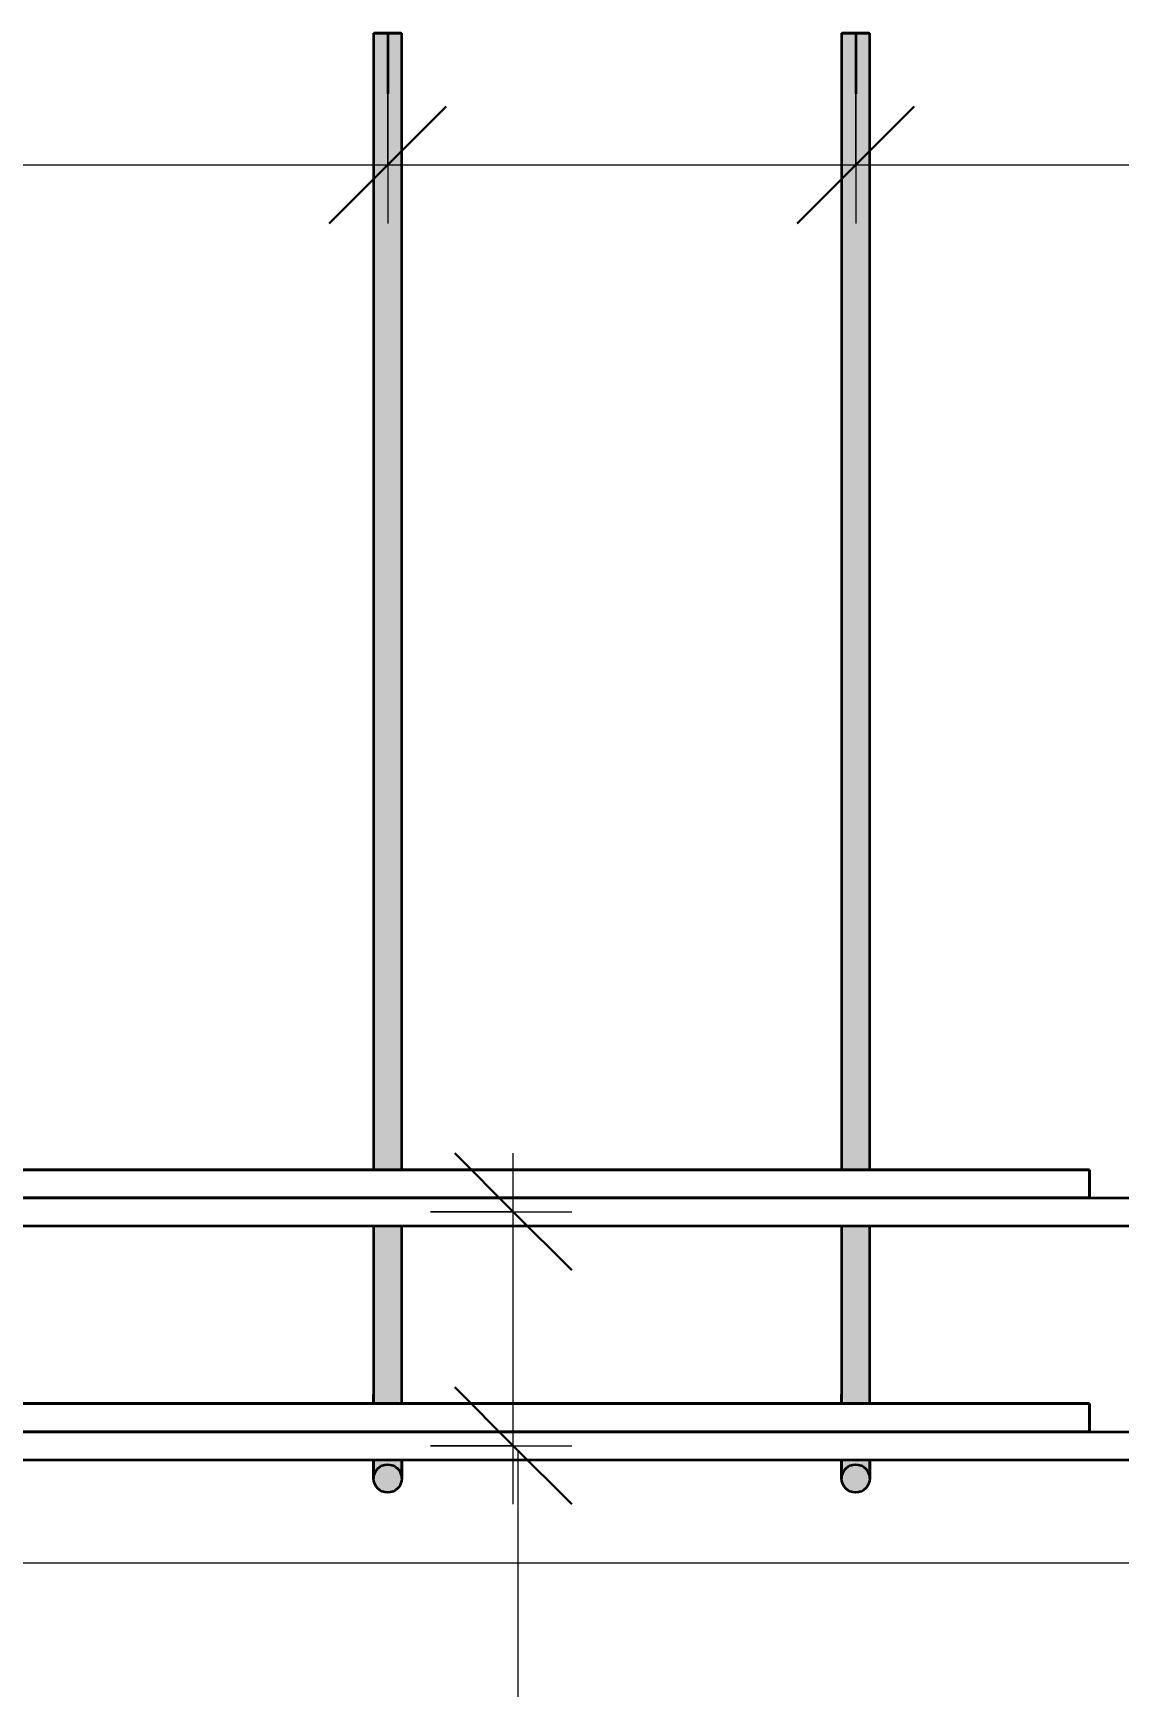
# Model space of a CAD drawing. Header units: millimetres. Extents: x -42469 to 17648, y -5898 to 81170.
# Drawn here: x 12205 to 12669, y 1797 to 2504 of the extents above; entities that cross this region are included whole.
import ezdxf

# ---------------------------------------------------------------- set-up
doc = ezdxf.new("R2010")
doc.units = ezdxf.units.MM
for name, color, linetype, lineweight in [('AA_Dim', 7, 'Continuous', 9), ('AA_Dim-25', 7, 'Continuous', 9), ('AA_Oformlenie', 7, 'Continuous', 9), ('AA_Vinoska', 7, 'Continuous', 9), ('AF_Stena_Опалубка', 253, 'Continuous', 18), ('KR_Armatura_Tonkie', 7, 'Continuous', 20)]:
    doc.layers.add(name, color=color, linetype=linetype, lineweight=lineweight)
doc.styles.add('ISOCPEUR_11', font='isocpeur.ttf', dxfattribs={"width": 0.8, "height": 62.5})
doc.dimstyles.new('10_Раскладка_арматуры_с_засечками', dxfattribs={"dimscale": 304.8, "dimtxt": 0.18, "dimasz": 0.164042, "dimexe": 0.082021, "dimexo": 0, "dimgap": 0, "dimtad": 1, "dimdec": 3, "dimrnd": 0.001, "dimdsep": 46, "dimtxsty": 'ISOCPEUR_11', "dimblk1": 'OBLIQUE', "dimblk2": 'OBLIQUE', "dimsah": 1, "dimcen": 0.09, "dimdle": 0.082021, "dimazin": 0, "dimtfac": 1, "dimtdec": 4, "dimtix": 1, "dimtmove": 0, "dimatfit": 3, "dimfxl": 1, "dimtvp": 1, "dimtolj": 1, "dimtzin": 0, "dimlwd": 18, "dimlwe": 18, "dimarcsym": 2})

# ---------------------------------------------------------------- blocks, each defined once
blk = doc.blocks.new('350_Стержень П торец СК-СГ _НесАрм_РабПлоск_ - 350_Стержень П торец СК-СГ _НесАрм_РабПлоск_-V28-Схема обрамления отверстия в стене 1200х1500')
at = {"layer": 'KR_Armatura_Tonkie', "lineweight": 35}
h = blk.add_hatch(color=256, dxfattribs=at)
h.paths.add_polyline_path([(77795.71, 1922), (77799.96, 1922), (77799.96, 1994), (77793.96, 1994), (77794.16, 1922), (77794.76, 1922)])
h.paths.add_polyline_path([(77795.92, 2018), (77799.96, 2018), (77799.96, 2503.86), (77793.96, 2503.86), (77794.16, 2018), (77795.71, 2018)])
h = blk.add_hatch(color=256, dxfattribs=at)
h.paths.add_polyline_path([(77799.96, 1922), (77805.96, 1922), (77805.75, 1994), (77799.96, 1994), (77799.96, 1931.3)])
h.paths.add_polyline_path([(77800.21, 2018), (77805.96, 2018), (77805.75, 2503.86), (77799.96, 2503.86), (77799.96, 2018)])
h = blk.add_hatch(color=256, dxfattribs=at)
h.paths.add_polyline_path([(77794.24, 1887.76), (77794.79, 1889.62), (77794.35, 1891.99), (77794.97, 1892.37), (77795.14, 1894), (77794.03, 1893.76), (77794.21, 1887.94)])
h.paths.add_polyline_path([(77795.65, 1890.16), (77795.94, 1890.42), (77796.96, 1891.2), (77799.41, 1891.93), (77799.96, 1892), (77799.96, 1892.3), (77799.58, 1892.47), (77795.55, 1894), (77795.65, 1890.19)])
h.paths.add_polyline_path([(77794.16, 1922), (77795.32, 1918), (77799.96, 1918), (77799.96, 1922), (77794.27, 1922)])
h.paths.add_polyline_path([(77795.09, 1918), (77793.96, 1922), (77794.47, 1918), (77794.76, 1918)])
h = blk.add_hatch(color=256, dxfattribs=at)
h.paths.add_polyline_path([(77805.96, 1886), (77805.53, 1889.24), (77805.46, 1888.25), (77805.79, 1887.26), (77805.96, 1886.01)])
h.paths.add_polyline_path([(77804.28, 1890.14), (77804.33, 1892.3), (77804.2, 1893.64), (77799.96, 1892), (77801.51, 1891.8), (77802.96, 1891.2), (77804.21, 1890.23)])
h.paths.add_polyline_path([(77802.96, 1918), (77804.73, 1918), (77805.15, 1922), (77799.96, 1922), (77799.96, 1918), (77801.85, 1918)])
h.paths.add_polyline_path([(77805.54, 1918), (77805.95, 1918), (77805.75, 1922), (77805.6, 1919.08)])
blk.add_hatch(color=256, dxfattribs=at).paths.add_polyline_path([(77799.96, 1880), (77801.51, 1880.2), (77802.96, 1880.8), (77804.69, 1882.4), (77805.15, 1883), (77805.75, 1884.45), (77805.96, 1886), (77805.75, 1887.55), (77805.15, 1889), (77804.2, 1890.24), (77802.96, 1891.2), (77801.51, 1891.8), (77799.96, 1892), (77798.4, 1891.8), (77796.81, 1891.08), (77795.71, 1890.24), (77794.76, 1889), (77794.16, 1887.55), (77793.96, 1886), (77794.16, 1884.45), (77795.22, 1882.4), (77795.71, 1881.76), (77796.96, 1880.8), (77798.4, 1880.2)])
at = {"layer": 'AA_Oformlenie'}
for start, end in [(90, 270), (270, 90)]:
    blk.add_arc((77799.96, 1886), 6, start, end, dxfattribs=at)
at = {"layer": 'KR_Armatura_Tonkie', "lineweight": 35}
for p, q in [((77793.96, 2503.86), (77793.96, 2018)), ((77793.96, 2503.86), (77799.96, 2503.86)), ((77796.8, 2503.86), (77794.16, 2503.86)), ((77794.16, 2503.86), (77796.8, 2503.86)), ((77796.8, 2503.86), (77794.16, 2503.86)), ((77799.96, 2503.86), (77796.96, 2503.86)), ((77796.96, 2503.86), (77799.96, 2503.86)), ((77799.96, 2503.86), (77796.96, 2503.86)), ((77799.96, 2503.86), (77805.75, 2503.86)), ((77805.75, 2503.86), (77799.96, 2503.86)), ((77799.96, 2503.86), (77805.96, 2503.86)), ((77805.75, 2503.86), (77799.96, 2503.86)), ((77799.96, 2503.86), (77799.96, 2477.88)), ((77799.96, 2503.86), (77799.96, 2477.88)), ((77805.96, 2018), (77805.96, 2503.86)), ((77793.96, 1994), (77793.96, 1922)), ((77805.96, 1922), (77805.96, 1994)), ((77793.96, 1918), (77793.96, 1922)), ((77793.96, 1922), (77793.96, 1918)), ((77805.96, 1918), (77805.96, 1922))]:
    blk.add_line(p, q, dxfattribs=at)
at = {"layer": 'KR_Armatura_Tonkie', "lineweight": 35, "flags": 128}
for points in [[(77793.96, 1886), (77793.96, 1887.96), (77793.96, 1893.63), (77793.96, 1894)], [(77793.96, 1894), (77793.96, 1891.82), (77793.96, 1887.07), (77793.96, 1886)], [(77805.96, 1894), (77805.96, 1891.82), (77805.96, 1887.07), (77805.96, 1886)], [(77805.96, 1886), (77805.96, 1887.96), (77805.96, 1893.63), (77805.96, 1894)]]:
    blk.add_lwpolyline(points, dxfattribs=at)
at = {"layer": 'KR_Armatura_Tonkie', "lineweight": 35}
blk.add_circle((77799.96, 1886), 6, dxfattribs=at)
blk = doc.blocks.new('350_Стержень П торец СК-СГ _НесАрм_РабПлоск_ - 350_Стержень П торец СК-СГ _НесАрм_РабПлоск_-V32-Схема обрамления отверстия в стене 1200х1500')
at = {"layer": 'KR_Armatura_Tonkie', "lineweight": 35}
h = blk.add_hatch(color=256, dxfattribs=at)
h.paths.add_polyline_path([(77593.96, 1922), (77599.96, 1922), (77599.96, 1994), (77593.96, 1994), (77593.96, 1955.75)])
h.paths.add_polyline_path([(77593.96, 2018), (77599.96, 2018), (77599.96, 2503.86), (77593.96, 2503.86), (77593.96, 2053.56)])
h = blk.add_hatch(color=256, dxfattribs=at)
h.paths.add_polyline_path([(77599.96, 1922), (77605.96, 1922), (77605.75, 1994), (77599.96, 1994), (77599.96, 1931.3)])
h.paths.add_polyline_path([(77599.96, 2018), (77605.96, 2018), (77605.75, 2503.86), (77599.96, 2503.86), (77599.96, 2029.11)])
h = blk.add_hatch(color=256, dxfattribs=at)
h.paths.add_polyline_path([(77594.24, 1887.76), (77594.79, 1889.62), (77594.35, 1891.99), (77594.97, 1892.37), (77595.14, 1894), (77594.03, 1893.76), (77594.21, 1887.94)])
h.paths.add_polyline_path([(77595.65, 1890.16), (77595.94, 1890.42), (77596.96, 1891.2), (77599.41, 1891.93), (77599.96, 1892), (77599.96, 1892.3), (77599.58, 1892.47), (77595.55, 1894), (77595.65, 1890.19)])
h.paths.add_polyline_path([(77596.96, 1918), (77599.96, 1918), (77599.96, 1922), (77594.16, 1922), (77595.32, 1918), (77596.19, 1918)])
h.paths.add_polyline_path([(77595.09, 1918), (77593.96, 1922), (77594.47, 1918), (77594.76, 1918)])
h = blk.add_hatch(color=256, dxfattribs=at)
h.paths.add_polyline_path([(77605.96, 1886), (77605.53, 1889.24), (77605.46, 1888.25), (77605.79, 1887.26), (77605.96, 1886.01)])
h.paths.add_polyline_path([(77604.28, 1890.14), (77604.2, 1893.64), (77599.96, 1892), (77601.51, 1891.8), (77602.96, 1891.2), (77604.21, 1890.23)])
h.paths.add_polyline_path([(77603.72, 1918), (77604.73, 1918), (77605.15, 1922), (77599.96, 1922), (77599.96, 1918), (77602.96, 1918)])
h.paths.add_polyline_path([(77605.54, 1918), (77605.95, 1918), (77605.75, 1922), (77605.6, 1919.08)])
blk.add_hatch(color=256, dxfattribs=at).paths.add_polyline_path([(77599.96, 1880), (77601.51, 1880.2), (77602.96, 1880.8), (77604.69, 1882.4), (77605.15, 1883), (77605.75, 1884.45), (77605.96, 1886), (77605.75, 1887.55), (77605.15, 1889), (77604.2, 1890.24), (77602.96, 1891.2), (77601.51, 1891.8), (77599.96, 1892), (77598.4, 1891.8), (77596.96, 1891.2), (77595.71, 1890.24), (77594.76, 1889), (77594.14, 1887.43), (77593.96, 1886), (77594.16, 1884.45), (77595.22, 1882.4), (77595.71, 1881.76), (77596.96, 1880.8), (77598.4, 1880.2)])
at = {"layer": 'AA_Oformlenie'}
for start, end in [(90, 270), (270, 90)]:
    blk.add_arc((77599.96, 1886), 6, start, end, dxfattribs=at)
at = {"layer": 'KR_Armatura_Tonkie', "lineweight": 35}
for p, q in [((77593.96, 2503.86), (77593.96, 2018)), ((77593.96, 2503.86), (77599.96, 2503.86)), ((77599.96, 2503.86), (77594.16, 2503.86)), ((77594.16, 2503.86), (77599.96, 2503.86)), ((77599.96, 2503.86), (77594.16, 2503.86)), ((77599.96, 2503.86), (77604.2, 2503.86)), ((77604.2, 2503.86), (77599.96, 2503.86)), ((77599.96, 2503.86), (77605.96, 2503.86)), ((77604.2, 2503.86), (77599.96, 2503.86)), ((77599.96, 2503.86), (77599.96, 2477.88)), ((77599.96, 2503.86), (77599.96, 2477.88)), ((77604.29, 2503.86), (77605.75, 2503.86)), ((77605.75, 2503.86), (77604.29, 2503.86)), ((77605.75, 2503.86), (77604.29, 2503.86)), ((77605.96, 2018), (77605.96, 2503.86)), ((77593.96, 1994), (77593.96, 1922)), ((77605.96, 1922), (77605.96, 1994)), ((77593.96, 1918), (77593.96, 1922)), ((77593.96, 1922), (77593.96, 1918)), ((77605.96, 1918), (77605.96, 1922))]:
    blk.add_line(p, q, dxfattribs=at)
at = {"layer": 'KR_Armatura_Tonkie', "lineweight": 35, "flags": 128}
for points in [[(77593.96, 1886), (77593.96, 1887.96), (77593.96, 1893.63), (77593.96, 1894)], [(77593.96, 1894), (77593.96, 1891.82), (77593.96, 1887.07), (77593.96, 1886)], [(77605.96, 1894), (77605.96, 1891.82), (77605.96, 1887.07), (77605.96, 1886)], [(77605.96, 1886), (77605.96, 1887.96), (77605.96, 1893.63), (77605.96, 1894)]]:
    blk.add_lwpolyline(points, dxfattribs=at)
at = {"layer": 'KR_Armatura_Tonkie', "lineweight": 35}
blk.add_circle((77599.96, 1886), 6, dxfattribs=at)
blk = doc.blocks.new('350_Стержень П торец СК-СГ _НесАрм_РабПлоск_ - 350_Стержень П торец СК-СГ _НесАрм_РабПлоск_-V49-Схема обрамления отверстия в стене 1200х1500')
at = {"layer": 'KR_Armatura_Tonkie', "lineweight": 35}
h = blk.add_hatch(color=256, dxfattribs=at)
h.paths.add_polyline_path([(77593.96, 1922), (77599.96, 1922), (77599.96, 1994), (77593.96, 1994), (77593.96, 1955.75)])
h.paths.add_polyline_path([(77593.96, 2018), (77599.96, 2018), (77599.96, 2503.86), (77593.96, 2503.86), (77593.96, 2053.56)])
h = blk.add_hatch(color=256, dxfattribs=at)
h.paths.add_polyline_path([(77601.51, 1922), (77605.96, 1922), (77605.75, 1994), (77599.96, 1994), (77599.96, 1922)])
h.paths.add_polyline_path([(77600.21, 2018), (77605.96, 2018), (77605.75, 2503.86), (77599.96, 2503.86), (77599.96, 2018)])
h = blk.add_hatch(color=256, dxfattribs=at)
h.paths.add_polyline_path([(77594.87, 1889.15), (77595.64, 1890.51), (77595.58, 1892.3), (77595.4, 1894), (77594.87, 1892.29), (77594.39, 1891.8), (77594.84, 1889.31)])
h.paths.add_polyline_path([(77599.96, 1892.3), (77599.96, 1894), (77596.17, 1894), (77599.74, 1892.57)])
h.paths.add_polyline_path([(77595.12, 1918), (77599.96, 1918), (77599.96, 1922), (77594.16, 1922), (77595.09, 1918)])
h.paths.add_polyline_path([(77594.16, 1918), (77594.33, 1918), (77594.47, 1918), (77595.09, 1918), (77593.96, 1921.94), (77594.14, 1918)])
h = blk.add_hatch(color=256, dxfattribs=at)
h.paths.add_polyline_path([(77605.4, 1888.4), (77605.94, 1891.94), (77605.92, 1894), (77604.46, 1894), (77604.28, 1891.06), (77604.41, 1889.96), (77605.15, 1889)])
h.paths.add_polyline_path([(77599.96, 1892.3), (77604.36, 1893.69), (77604.07, 1894), (77599.96, 1894)])
h.paths.add_polyline_path([(77601.85, 1918), (77602.96, 1922), (77599.96, 1922), (77599.96, 1918), (77600.94, 1918)])
h.paths.add_polyline_path([(77605.54, 1918), (77605.75, 1922), (77605.15, 1922), (77604.8, 1918), (77605.43, 1918)])
for points in [[(77599.96, 1880), (77601.51, 1880.2), (77602.96, 1880.8), (77604.69, 1882.4), (77605.15, 1883), (77605.75, 1884.45), (77605.96, 1886), (77605.75, 1887.55), (77605.15, 1889), (77604.2, 1890.24), (77602.96, 1891.2), (77601.51, 1891.8), (77599.96, 1892), (77598.4, 1891.8), (77596.96, 1891.2), (77595.71, 1890.24), (77594.76, 1889), (77594.14, 1887.43), (77593.96, 1886), (77594.16, 1884.45), (77595.22, 1882.4), (77595.71, 1881.76), (77596.96, 1880.8), (77598.4, 1880.2)], [(77594.08, 1888.64), (77594.05, 1891.48), (77594.07, 1888.66)]]:
    blk.add_hatch(color=256, dxfattribs=at).paths.add_polyline_path(points)
at = {"layer": 'AA_Oformlenie'}
for start, end in [(90, 270), (270, 90)]:
    blk.add_arc((77599.96, 1886), 6, start, end, dxfattribs=at)
at = {"layer": 'KR_Armatura_Tonkie', "lineweight": 35}
for p, q in [((77593.96, 2503.86), (77593.96, 2018)), ((77593.96, 2503.86), (77599.96, 2503.86)), ((77599.96, 2503.86), (77594.16, 2503.86)), ((77599.96, 2503.86), (77594.16, 2503.86)), ((77594.16, 2503.86), (77599.96, 2503.86)), ((77599.96, 2503.86), (77605.96, 2503.86)), ((77604.2, 2503.86), (77599.96, 2503.86)), ((77599.96, 2503.86), (77604.2, 2503.86)), ((77604.2, 2503.86), (77599.96, 2503.86)), ((77599.96, 2503.86), (77599.96, 2477.88)), ((77599.96, 2503.86), (77599.96, 2477.88)), ((77605.75, 2503.86), (77604.29, 2503.86)), ((77604.29, 2503.86), (77605.75, 2503.86)), ((77605.75, 2503.86), (77604.29, 2503.86)), ((77605.96, 2018), (77605.96, 2503.86)), ((77593.96, 1994), (77593.96, 1922)), ((77605.96, 1922), (77605.96, 1994)), ((77593.96, 1922), (77593.96, 1918)), ((77593.96, 1918), (77593.96, 1922)), ((77605.96, 1918), (77605.96, 1922))]:
    blk.add_line(p, q, dxfattribs=at)
at = {"layer": 'KR_Armatura_Tonkie', "lineweight": 35, "flags": 128}
for points in [[(77593.96, 1894), (77593.96, 1891.82), (77593.96, 1887.07), (77593.96, 1886)], [(77593.96, 1886), (77593.96, 1887.96), (77593.96, 1893.63), (77593.96, 1894)], [(77605.96, 1886), (77605.96, 1887.96), (77605.96, 1893.63), (77605.96, 1894)], [(77605.96, 1894), (77605.96, 1891.82), (77605.96, 1887.07), (77605.96, 1886)]]:
    blk.add_lwpolyline(points, dxfattribs=at)
at = {"layer": 'KR_Armatura_Tonkie', "lineweight": 35}
blk.add_circle((77599.96, 1886), 6, dxfattribs=at)
blk = doc.blocks.new('350_Стержень П торец СК-СГ _НесАрм_РабПлоск_ - 350_Стержень П торец СК-СГ _НесАрм_РабПлоск_-V50-Схема обрамления отверстия в стене 1200х1500')
at = {"layer": 'KR_Armatura_Tonkie', "lineweight": 35}
h = blk.add_hatch(color=256, dxfattribs=at)
h.paths.add_polyline_path([(77795.71, 1922), (77799.96, 1922), (77799.96, 1994), (77793.96, 1994), (77794.16, 1922), (77794.76, 1922)])
h.paths.add_polyline_path([(77795.92, 2018), (77799.96, 2018), (77799.96, 2503.86), (77793.96, 2503.86), (77794.16, 2018), (77795.71, 2018)])
h = blk.add_hatch(color=256, dxfattribs=at)
h.paths.add_polyline_path([(77801.51, 1922), (77805.96, 1922), (77805.75, 1994), (77799.96, 1994), (77799.96, 1922)])
h.paths.add_polyline_path([(77800.21, 2018), (77805.96, 2018), (77805.75, 2503.86), (77799.96, 2503.86), (77799.96, 2018)])
h = blk.add_hatch(color=256, dxfattribs=at)
h.paths.add_polyline_path([(77794.87, 1889.15), (77795.64, 1890.51), (77795.59, 1891.8), (77795.4, 1894), (77794.87, 1892.29), (77794.39, 1891.8), (77794.84, 1889.31)])
h.paths.add_polyline_path([(77799.96, 1892.3), (77799.96, 1894), (77796.81, 1893.71), (77799.74, 1892.57)])
h.paths.add_polyline_path([(77794.16, 1922), (77795.33, 1918), (77799.96, 1918), (77799.96, 1922), (77794.27, 1922)])
h.paths.add_polyline_path([(77794.76, 1918), (77795.09, 1918), (77793.96, 1922), (77794.16, 1918), (77794.33, 1918), (77794.47, 1918)])
h = blk.add_hatch(color=256, dxfattribs=at)
h.paths.add_polyline_path([(77794.08, 1888.64), (77794.05, 1891.48), (77794.07, 1888.66)])
h.paths.add_polyline_path([(77793.96, 1918), (77794.01, 1918), (77793.96, 1919.08)])
h = blk.add_hatch(color=256, dxfattribs=at)
h.paths.add_polyline_path([(77805.4, 1888.4), (77805.94, 1891.94), (77805.92, 1894), (77804.46, 1894), (77804.28, 1891.1), (77804.41, 1889.96), (77805.15, 1889)])
h.paths.add_polyline_path([(77799.96, 1892.3), (77804.36, 1893.69), (77804.07, 1894), (77799.96, 1894)])
h.paths.add_polyline_path([(77801.85, 1918), (77802.96, 1922), (77799.96, 1922), (77799.96, 1918), (77800.94, 1918)])
h.paths.add_polyline_path([(77805.54, 1918), (77805.75, 1922), (77805.15, 1922), (77804.8, 1918), (77805.43, 1918)])
blk.add_hatch(color=256, dxfattribs=at).paths.add_polyline_path([(77799.96, 1880), (77801.51, 1880.2), (77802.96, 1880.8), (77804.69, 1882.4), (77805.15, 1883), (77805.75, 1884.45), (77805.96, 1886), (77805.75, 1887.55), (77805.15, 1889), (77804.2, 1890.24), (77802.96, 1891.2), (77801.51, 1891.8), (77799.96, 1892), (77798.4, 1891.8), (77796.81, 1891.08), (77795.71, 1890.24), (77794.76, 1889), (77794.16, 1887.55), (77793.96, 1886), (77794.16, 1884.45), (77795.22, 1882.4), (77795.71, 1881.76), (77796.96, 1880.8), (77798.4, 1880.2)])
at = {"layer": 'AA_Oformlenie'}
for start, end in [(90, 270), (270, 90)]:
    blk.add_arc((77799.96, 1886), 6, start, end, dxfattribs=at)
at = {"layer": 'KR_Armatura_Tonkie', "lineweight": 35}
for p, q in [((77793.96, 2503.86), (77793.96, 2018)), ((77793.96, 2503.86), (77799.96, 2503.86)), ((77796.8, 2503.86), (77794.16, 2503.86)), ((77796.8, 2503.86), (77794.16, 2503.86)), ((77794.16, 2503.86), (77796.8, 2503.86)), ((77799.96, 2503.86), (77796.96, 2503.86)), ((77799.96, 2503.86), (77796.96, 2503.86)), ((77796.96, 2503.86), (77799.96, 2503.86)), ((77799.96, 2503.86), (77805.96, 2503.86)), ((77805.75, 2503.86), (77799.96, 2503.86)), ((77799.96, 2503.86), (77805.75, 2503.86)), ((77805.75, 2503.86), (77799.96, 2503.86)), ((77799.96, 2503.86), (77799.96, 2477.88)), ((77799.96, 2503.86), (77799.96, 2477.88)), ((77805.96, 2018), (77805.96, 2503.86)), ((77793.96, 1994), (77793.96, 1922)), ((77805.96, 1922), (77805.96, 1994)), ((77793.96, 1922), (77793.96, 1918)), ((77793.96, 1918), (77793.96, 1922)), ((77805.96, 1918), (77805.96, 1922))]:
    blk.add_line(p, q, dxfattribs=at)
at = {"layer": 'KR_Armatura_Tonkie', "lineweight": 35, "flags": 128}
for points in [[(77793.96, 1894), (77793.96, 1891.82), (77793.96, 1887.07), (77793.96, 1886)], [(77793.96, 1886), (77793.96, 1887.96), (77793.96, 1893.63), (77793.96, 1894)], [(77805.96, 1886), (77805.96, 1887.96), (77805.96, 1893.63), (77805.96, 1894)], [(77805.96, 1894), (77805.96, 1891.82), (77805.96, 1887.07), (77805.96, 1886)]]:
    blk.add_lwpolyline(points, dxfattribs=at)
at = {"layer": 'KR_Armatura_Tonkie', "lineweight": 35}
blk.add_circle((77799.96, 1886), 6, dxfattribs=at)
blk = doc.blocks.new('DIMBLOCK156-Схема обрамления отверстия в стене 1200х1500')
at = {"layer": 'AA_Dim-25', "lineweight": 18}
for p, q in [((12156.38, 2482.84), (12156.38, 2422.49)), ((12156.38, 2447.49), (12156.38, 2482.84)), ((12356.38, 2482.84), (12356.38, 2422.49)), ((12356.38, 2447.49), (12356.38, 2482.84)), ((12131.38, 2447.49), (12356.38, 2447.49))]:
    blk.add_line(p, q, dxfattribs=at)
at = {"layer": 'AA_Dim-25', "lineweight": 30}
for p, q in [((12156.38, 2447.49), (12181.38, 2472.49)), ((12356.38, 2447.49), (12381.38, 2472.49)), ((12156.38, 2447.49), (12131.38, 2422.49)), ((12356.38, 2447.49), (12331.38, 2422.49))]:
    blk.add_line(p, q, dxfattribs=at)
blk = doc.blocks.new('_Oblique')
at = {"color": 0, "linetype": 'ByBlock', "lineweight": -2}
blk.add_line((-0.5, -0.5), (0.5, 0.5), dxfattribs=at)
blk = doc.blocks.new('DIMBLOCK157-Схема обрамления отверстия в стене 1200х1500')
at = {"layer": 'AA_Dim-25', "lineweight": 18}
for p, q in [((12356.38, 2482.84), (12356.38, 2422.49)), ((12356.38, 2447.49), (12356.38, 2482.84)), ((12556.38, 2482.84), (12556.38, 2422.49)), ((12556.38, 2447.49), (12556.38, 2482.84)), ((12356.38, 2447.49), (12556.38, 2447.49))]:
    blk.add_line(p, q, dxfattribs=at)
at = {"layer": 'AA_Dim-25', "lineweight": 30}
for p, q in [((12356.38, 2447.49), (12381.38, 2472.49)), ((12556.38, 2447.49), (12581.38, 2472.49)), ((12356.38, 2447.49), (12331.38, 2422.49)), ((12556.38, 2447.49), (12531.38, 2422.49))]:
    blk.add_line(p, q, dxfattribs=at)
blk = doc.blocks.new('DIMBLOCK158-Схема обрамления отверстия в стене 1200х1500')
at = {"layer": 'AA_Dim-25', "lineweight": 18}
for p, q in [((12556.38, 2482.84), (12556.38, 2422.49)), ((12556.38, 2447.49), (12556.38, 2482.84)), ((12756.38, 2482.84), (12756.38, 2422.49)), ((12756.38, 2447.49), (12756.38, 2482.84)), ((12556.38, 2447.49), (12756.38, 2447.49))]:
    blk.add_line(p, q, dxfattribs=at)
at = {"layer": 'AA_Dim-25', "lineweight": 30}
for p, q in [((12556.38, 2447.49), (12581.38, 2472.49)), ((12756.38, 2447.49), (12781.38, 2472.49)), ((12556.38, 2447.49), (12531.38, 2422.49)), ((12756.38, 2447.49), (12731.38, 2422.49))]:
    blk.add_line(p, q, dxfattribs=at)
blk = doc.blocks.new('DIMBLOCK166-Схема обрамления отверстия в стене 1200х1500')
at = {"layer": 'AA_Dim-25', "lineweight": 30}
for p, q in [((12410.06, 2000), (12385.06, 2025)), ((12410.06, 2000), (12435.06, 1975)), ((12410.06, 1900), (12385.06, 1925)), ((12410.06, 1900), (12435.06, 1875))]:
    blk.add_line(p, q, dxfattribs=at)
at = {"layer": 'AA_Dim-25', "lineweight": 18}
for p, q in [((12410.06, 1875), (12410.06, 2025)), ((12374.71, 2000), (12435.06, 2000)), ((12410.06, 2000), (12374.71, 2000)), ((12374.71, 1900), (12435.06, 1900)), ((12410.06, 1900), (12374.71, 1900))]:
    blk.add_line(p, q, dxfattribs=at)

msp = doc.modelspace()

# ---------------------------------------------------------------- linework, layer by layer
at = {"layer": 'AA_Vinoska'}
msp.add_line((12411.9697, 1898.2944), (12411.9697, 1572.7807), dxfattribs=at)
at = {"layer": 'AF_Stena_Опалубка', "lineweight": 20}
msp.add_line((12056.3807, 1850), (13256.3807, 1850), dxfattribs=at)
at = {"layer": 'KR_Armatura_Tonkie', "lineweight": 35}
for p, q in [((12656.3807, 2018), (12002.3807, 2018)), ((12002.3807, 2018), (12656.3807, 2018)), ((12656.3807, 2018), (12656.3807, 2006)), ((12656.3807, 2006), (12656.3807, 2018)), ((12002.3807, 2006), (13310.3807, 2006)), ((12002.3807, 2006), (13310.3807, 2006)), ((12656.3807, 2006), (12002.3807, 2006)), ((12002.3807, 2006), (12656.3807, 2006)), ((12002.3807, 1994), (13310.3807, 1994)), ((12002.3807, 1994), (13310.3807, 1994)), ((12656.3807, 1918), (12002.3807, 1918)), ((12002.3807, 1918), (12656.3807, 1918)), ((12656.3807, 1918), (12656.3807, 1906)), ((12656.3807, 1906), (12656.3807, 1918)), ((12002.3807, 1906), (13310.3807, 1906)), ((12002.3807, 1906), (13310.3807, 1906)), ((12656.3807, 1906), (12002.3807, 1906)), ((12002.3807, 1906), (12656.3807, 1906)), ((12002.3807, 1894), (13310.3807, 1894)), ((12002.3807, 1894), (13310.3807, 1894))]:
    msp.add_line(p, q, dxfattribs=at)

# ---------------------------------------------------------------- block references
for name in ['350_Стержень П торец СК-СГ _НесАрм_РабПлоск_ - 350_Стержень П торец СК-СГ _НесАрм_РабПлоск_-V32-Схема обрамления отверстия в стене 1200х1500', '350_Стержень П торец СК-СГ _НесАрм_РабПлоск_ - 350_Стержень П торец СК-СГ _НесАрм_РабПлоск_-V49-Схема обрамления отверстия в стене 1200х1500', '350_Стержень П торец СК-СГ _НесАрм_РабПлоск_ - 350_Стержень П торец СК-СГ _НесАрм_РабПлоск_-V28-Схема обрамления отверстия в стене 1200х1500', '350_Стержень П торец СК-СГ _НесАрм_РабПлоск_ - 350_Стержень П торец СК-СГ _НесАрм_РабПлоск_-V50-Схема обрамления отверстия в стене 1200х1500']:
    msp.add_blockref(name, (-65243.5756, 0), dxfattribs=at)

# ---------------------------------------------------------------- dimensions: what is measured, and where the dimension line sits
at = {"layer": 'AA_Dim', "lineweight": 18}
for base, p1, p2, picture, middle in [((12356.3807, 2447.4881), (12156.3807, 2482.8434), (12356.3807, 2482.8434), 'DIMBLOCK156-Схема обрамления отверстия в стене 1200х1500', (12256.3807, 2478.7381)), ((12556.3807, 2447.4881), (12356.3807, 2482.8434), (12556.3807, 2482.8434), 'DIMBLOCK157-Схема обрамления отверстия в стене 1200х1500', (12456.3807, 2478.7381)), ((12756.3807, 2447.4881), (12556.3807, 2482.8434), (12756.3807, 2482.8434), 'DIMBLOCK158-Схема обрамления отверстия в стене 1200х1500', (12656.3807, 2478.7381))]:
    dim = msp.add_linear_dim(base=base, p1=p1, p2=p2, dimstyle='10_Раскладка_арматуры_с_засечками', override={"dimpost": '<>', "dimfxl": 200}, dxfattribs=at)
    dim.commit()
    dim.dimension.update_dxf_attribs({"geometry": picture, "text_midpoint": middle})
dim = msp.add_linear_dim(base=(12410.0614, 2000), p1=(12374.7061, 1900), p2=(12374.7061, 2000), angle=90, dimstyle='10_Раскладка_арматуры_с_засечками', override={"dimpost": '<>', "dimfxl": 100}, dxfattribs=at)
dim.commit()
dim.dimension.update_dxf_attribs({"geometry": 'DIMBLOCK166-Схема обрамления отверстия в стене 1200х1500', "text_midpoint": (12378.8114, 1950)})

doc.saveas('drawing.dxf')
